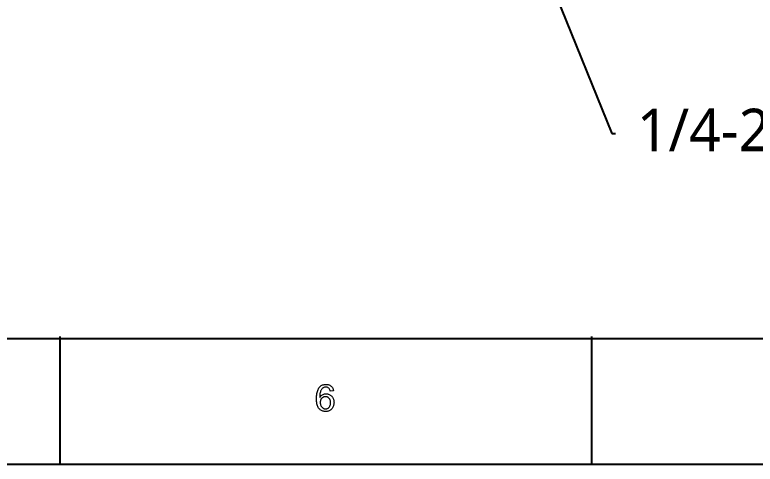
# Model space of a CAD drawing. Header units: millimetres. Extents: x 2067 to 4417, y -1557 to -908.
# Drawn here: x 2172.4 to 2242, y -1557 to -1514.7 of the extents above; entities that cross this region are included whole.
import ezdxf
from ezdxf import colors
from ezdxf.entities.mleader import LeaderData, LeaderLine
from ezdxf.math import Vec2, Vec3

# ---------------------------------------------------------------- set-up
doc = ezdxf.new("R2010")
doc.units = ezdxf.units.MM
doc.styles.get("Standard").update_dxf_attribs({"font": 'AcadEref.ttf'})

msp = doc.modelspace()

# ---------------------------------------------------------------- linework, layer by layer
at = {"color": 7, "lineweight": 25}
for p, q in [((2476.618, -1545.216), (2076.617, -1545.216)), ((2066.614, -1557.021), (2486.119, -1557.021))]:
    msp.add_line(p, q, dxfattribs=at)
at = {"color": 7, "lineweight": 25, "ltscale": 0.3}
for p, q in [((2176.614, -1545.021), (2176.614, -1557.021)), ((2226.614, -1545.021), (2226.614, -1557.021))]:
    msp.add_line(p, q, dxfattribs=at)
at = {"color": 7, "lineweight": 13}
for points in [[(2201.073, -1550.735), (2201.117, -1550.672), (2201.164, -1550.616), (2201.216, -1550.566), (2201.27, -1550.523), (2201.329, -1550.487), (2201.391, -1550.457), (2201.456, -1550.434), (2201.525, -1550.417), (2201.598, -1550.407), (2201.675, -1550.404), (2201.735, -1550.406), (2201.794, -1550.413), (2201.85, -1550.424), (2201.905, -1550.44), (2201.958, -1550.461), (2202.01, -1550.486), (2202.059, -1550.515), (2202.107, -1550.549), (2202.152, -1550.588), (2202.196, -1550.631), (2202.237, -1550.677), (2202.274, -1550.727), (2202.306, -1550.778), (2202.334, -1550.832), (2202.358, -1550.889), (2202.377, -1550.948), (2202.392, -1551.01), (2202.403, -1551.074), (2202.409, -1551.141), (2202.411, -1551.211), (2202.409, -1551.281), (2202.403, -1551.349), (2202.392, -1551.415), (2202.377, -1551.479), (2202.358, -1551.54), (2202.334, -1551.6), (2202.306, -1551.657), (2202.274, -1551.713), (2202.238, -1551.766), (2202.197, -1551.817), (2202.153, -1551.864), (2202.106, -1551.907), (2202.056, -1551.944), (2202.003, -1551.977), (2201.948, -1552.004), (2201.89, -1552.027), (2201.829, -1552.044), (2201.765, -1552.057), (2201.698, -1552.064), (2201.628, -1552.067), (2201.558, -1552.064), (2201.489, -1552.056), (2201.422, -1552.043), (2201.358, -1552.024), (2201.295, -1552), (2201.235, -1551.971), (2201.177, -1551.936), (2201.121, -1551.896), (2201.067, -1551.851), (2201.015, -1551.801), (2200.967, -1551.743), (2200.924, -1551.678), (2200.886, -1551.604), (2200.853, -1551.522), (2200.826, -1551.431), (2200.803, -1551.332), (2200.785, -1551.225), (2200.772, -1551.11), (2200.765, -1550.986), (2200.762, -1550.854), (2200.764, -1550.724), (2200.771, -1550.6), (2200.783, -1550.483), (2200.799, -1550.372), (2200.82, -1550.269), (2200.845, -1550.171), (2200.875, -1550.081), (2200.909, -1549.997), (2200.948, -1549.92), (2200.992, -1549.849), (2201.039, -1549.785), (2201.092, -1549.728), (2201.148, -1549.677), (2201.208, -1549.633), (2201.272, -1549.596), (2201.341, -1549.566), (2201.413, -1549.542), (2201.49, -1549.526), (2201.571, -1549.515), (2201.656, -1549.512), (2201.711, -1549.514), (2201.765, -1549.518), (2201.817, -1549.526), (2201.867, -1549.537), (2201.915, -1549.551), (2201.962, -1549.569), (2202.007, -1549.589), (2202.05, -1549.613), (2202.092, -1549.639), (2202.132, -1549.669), (2202.169, -1549.702), (2202.203, -1549.738), (2202.235, -1549.777), (2202.263, -1549.819), (2202.288, -1549.864), (2202.31, -1549.912), (2202.329, -1549.963), (2202.345, -1550.017), (2202.359, -1550.074), (2202.369, -1550.135), (2202.062, -1550.162), (2202.042, -1550.086), (2202.018, -1550.019), (2201.988, -1549.959), (2201.954, -1549.908), (2201.914, -1549.864), (2201.869, -1549.828), (2201.819, -1549.8), (2201.764, -1549.78), (2201.704, -1549.768), (2201.639, -1549.764), (2201.592, -1549.767), (2201.547, -1549.774), (2201.504, -1549.786), (2201.461, -1549.802), (2201.42, -1549.823), (2201.38, -1549.849), (2201.342, -1549.879), (2201.305, -1549.914), (2201.269, -1549.954), (2201.235, -1549.998), (2201.203, -1550.048), (2201.174, -1550.102), (2201.148, -1550.163), (2201.127, -1550.228), (2201.108, -1550.299), (2201.093, -1550.375), (2201.081, -1550.457), (2201.072, -1550.544), (2201.067, -1550.637), (2201.066, -1550.735)], [(2201.622, -1551.814), (2201.663, -1551.813), (2201.703, -1551.807), (2201.741, -1551.799), (2201.778, -1551.787), (2201.813, -1551.772), (2201.847, -1551.753), (2201.878, -1551.731), (2201.909, -1551.705), (2201.937, -1551.676), (2201.964, -1551.644), (2201.989, -1551.609), (2202.012, -1551.573), (2202.031, -1551.535), (2202.048, -1551.496), (2202.063, -1551.455), (2202.075, -1551.413), (2202.084, -1551.37), (2202.091, -1551.325), (2202.094, -1551.279), (2202.096, -1551.231), (2202.094, -1551.183), (2202.091, -1551.138), (2202.084, -1551.093), (2202.075, -1551.051), (2202.063, -1551.01), (2202.048, -1550.971), (2202.031, -1550.933), (2202.012, -1550.897), (2201.989, -1550.863), (2201.964, -1550.83), (2201.937, -1550.8), (2201.908, -1550.773), (2201.878, -1550.749), (2201.845, -1550.729), (2201.811, -1550.711), (2201.774, -1550.697), (2201.736, -1550.686), (2201.697, -1550.678), (2201.655, -1550.673), (2201.611, -1550.672), (2201.571, -1550.673), (2201.533, -1550.678), (2201.495, -1550.685), (2201.458, -1550.696), (2201.423, -1550.709), (2201.388, -1550.725), (2201.355, -1550.745), (2201.323, -1550.767), (2201.292, -1550.793), (2201.262, -1550.821), (2201.234, -1550.852), (2201.209, -1550.884), (2201.187, -1550.919), (2201.168, -1550.955), (2201.152, -1550.994), (2201.139, -1551.034), (2201.128, -1551.076), (2201.121, -1551.12), (2201.117, -1551.166), (2201.115, -1551.214), (2201.117, -1551.263), (2201.121, -1551.311), (2201.128, -1551.357), (2201.138, -1551.401), (2201.151, -1551.445), (2201.167, -1551.486), (2201.186, -1551.527), (2201.207, -1551.565), (2201.232, -1551.603), (2201.259, -1551.639), (2201.289, -1551.672), (2201.32, -1551.702), (2201.352, -1551.728), (2201.386, -1551.751), (2201.422, -1551.77), (2201.459, -1551.786), (2201.497, -1551.798), (2201.537, -1551.807), (2201.579, -1551.813)]]:
    msp.add_lwpolyline(points, close=True, dxfattribs=at)

# ---------------------------------------------------------------- leaders
at = {"color": 3}
ml = msp.add_multileader_mtext('Standard', dxfattribs=at)
ml.set_content('{\\fMicrosoft YaHei|b0|i0|c0|p34;1/4-20unc}', color=3)
ml.set_leader_properties()
ml.build(insert=Vec2(0, 0))
ml.multileader.update_dxf_attribs({"text_right_attachment_type": 6, "dogleg_length": 0.36})
ctx = ml.context
ctx.base_point, ctx.plane_origin = Vec3(2228.89, -1525.908), Vec3(2219.608, -1503.796)
ctx.right_attachment = 6
notes = []
notes.append((ctx, [(0, (1, 1, 0), (2228.53, -1525.908), (1, 0), 0.36, [(0, [(2219.608, -1503.796)], 0, [])])]))
ctx.mtext.insert, ctx.mtext.flow_direction = Vec3(2230.89, -1523.576), 5
for ctx, leaders in notes:
    for number, flags, end, landing, length, lines in leaders:
        leader = LeaderData()
        leader.index, (leader.has_last_leader_line, leader.has_dogleg_vector, leader.attachment_direction) = number, flags
        leader.last_leader_point, leader.dogleg_vector, leader.dogleg_length = Vec3(end), Vec3(landing), length
        for number, points, colour, breaks in lines:
            line = LeaderLine()
            line.index, line.vertices, line.color, line.breaks = number, Vec3.list(points), colors.encode_raw_color(colour), breaks
            leader.lines.append(line)
        ctx.leaders.append(leader)

doc.saveas('drawing.dxf')
